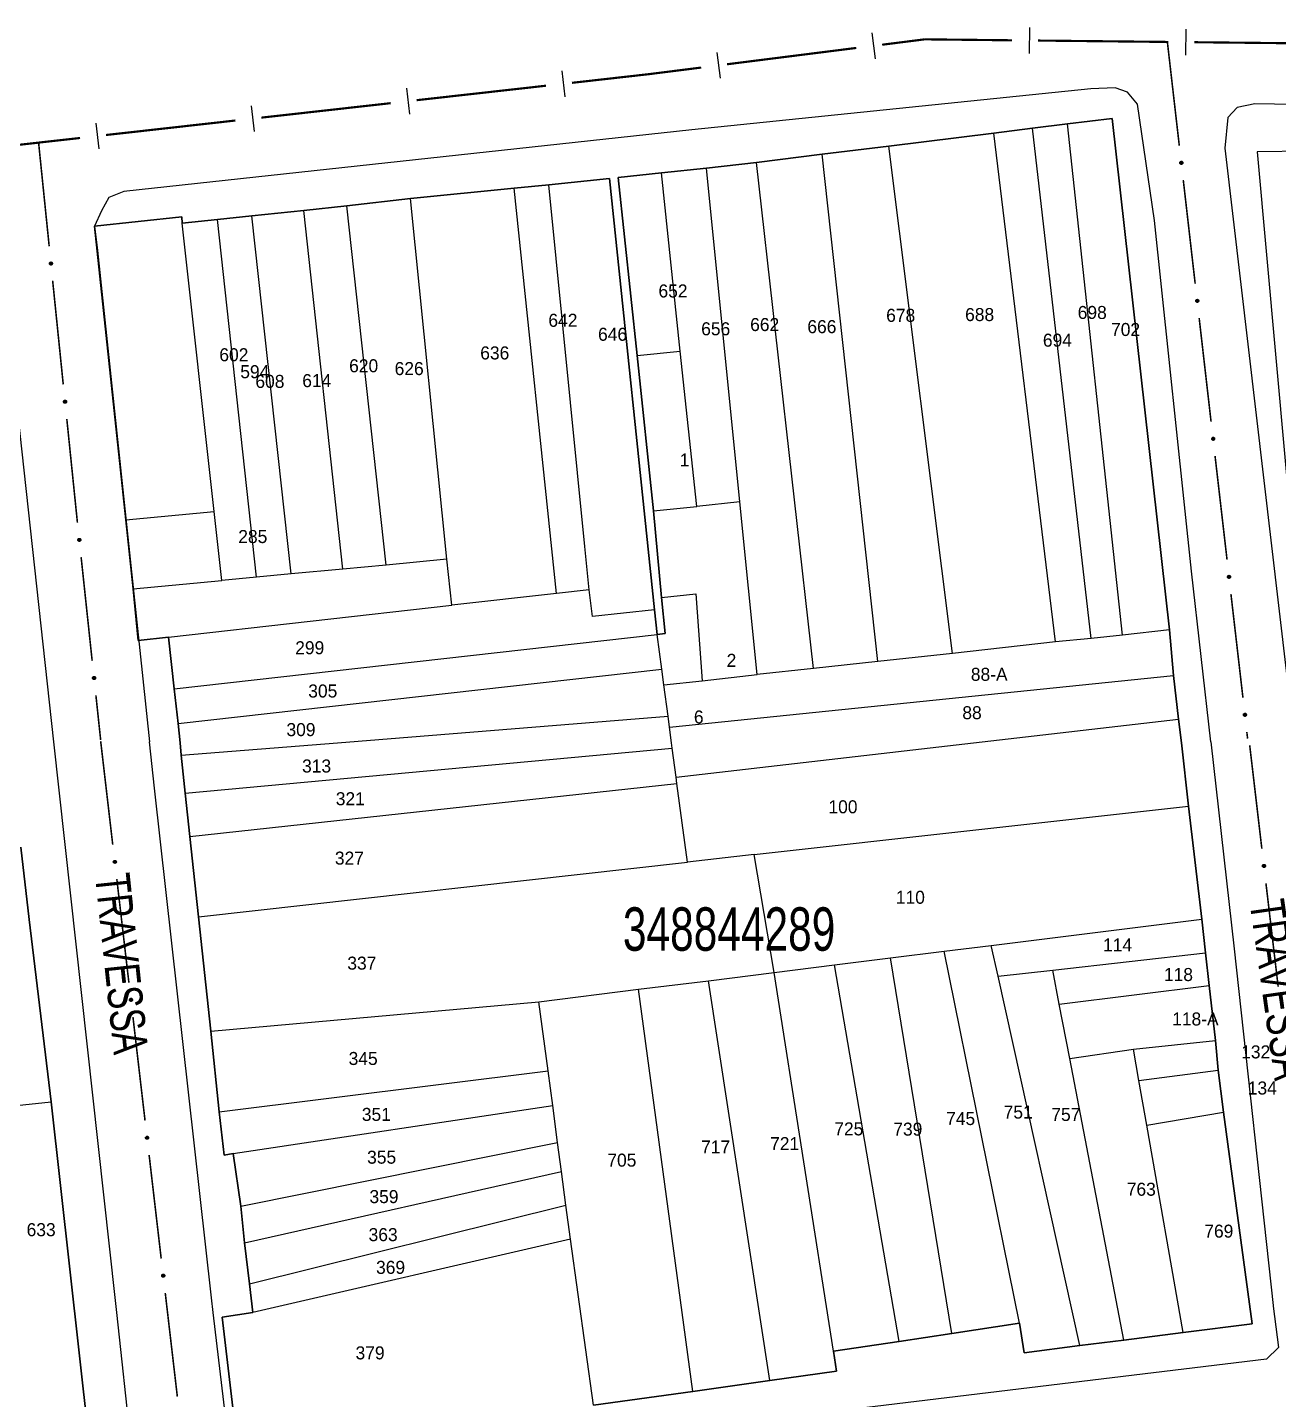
# Model space of a CAD drawing. Extents: x 203851 to 204958, y 4839055 to 4839989.
# Drawn here: x 204450.1 to 204594.2, y 4839821.8 to 4839979.8 of the extents above; entities that cross this region are included whole.
import ezdxf
from ezdxf.enums import TextEntityAlignment as Align

# ---------------------------------------------------------------- set-up
doc = ezdxf.new("R2010")
doc.units = 0
doc.header["$LTSCALE"] = 1.5
doc.header["$MEASUREMENT"] = 0
for name, color, linetype in [('CD_MALHA_LOTES', 7, 'CONTINUOUS'), ('CD_TXT_QUADRA', 2, 'CONTINUOUS'), ('LM-LIM-SETORES-BAIRROS', 250, 'CONTINUOUS'), ('RU-QUADRA', 210, 'CONTINUOUS'), ('SV-EIXO-RUA-PAV', 20, 'CONTINUOUS'), ('SV-RUA-PAVIM', 7, 'CONTINUOUS'), ('SV-TXT-RUA-N-PAV', 7, 'CONTINUOUS'), ('SV-TXT-RUA-PAV', 7, 'CONTINUOUS'), ('Th_NmrPort', 1, 'CONTINUOUS')]:
    doc.layers.add(name, color=color, linetype=linetype)
doc.styles.add('ARIAL', font='ARIAL.SHX')

msp = doc.modelspace()

# ---------------------------------------------------------------- linework, layer by layer
at = {"layer": 'CD_MALHA_LOTES', "linetype": 'Continuous', "flags": 128}
for points in [[(204565.84, 4839968.2), (204569.87, 4839968.69)], [(204569.87, 4839968.69), (204575.02, 4839969.33)], [(204576.2, 4839909.82), (204569.87, 4839968.69)], [(204575.02, 4839969.33), (204581.62, 4839910.41)], [(204549.3, 4839966.15), (204561.37, 4839967.64)], [(204561.37, 4839967.64), (204565.84, 4839968.2)], [(204568.51, 4839909.05), (204561.37, 4839967.64)], [(204572.61, 4839909.44), (204565.84, 4839968.2)], [(204534.04, 4839964.27), (204541.61, 4839965.2)], [(204541.61, 4839965.2), (204549.3, 4839966.15)], [(204548.01, 4839906.78), (204541.61, 4839965.2)], [(204556.63, 4839907.71), (204549.3, 4839966.15)], [(204597.45, 4839965.57), (204591.71, 4839965.5), (204596.02, 4839918.01)], [(204523.09, 4839963.06), (204528.3, 4839963.61)], [(204528.3, 4839963.61), (204534.04, 4839964.27)], [(204532.13, 4839925.16), (204528.3, 4839963.61)], [(204540.61, 4839905.98), (204534.04, 4839964.27)], [(204510.13, 4839961.7), (204517.12, 4839962.43)], [(204517.12, 4839962.43), (204522.31, 4839912.74)], [(204518.12, 4839962.54), (204523.09, 4839963.06)], [(204520.29, 4839942.02), (204518.12, 4839962.54)], [(204525.26, 4839942.54), (204523.09, 4839963.06)], [(204494.21, 4839960.09), (204506.15, 4839961.3)], [(204506.15, 4839961.3), (204510.13, 4839961.7)], [(204511.01, 4839914.61), (204506.15, 4839961.3)], [(204514.79, 4839915.03), (204514.26, 4839920.04), (204510.13, 4839961.7)], [(204481.91, 4839958.72), (204486.88, 4839959.26)], [(204486.88, 4839959.26), (204494.21, 4839960.09)], [(204491.39, 4839917.89), (204486.88, 4839959.26)], [(204498.4, 4839918.55), (204494.21, 4839960.09)], [(204457.81, 4839956.92), (204467.85, 4839958)], [(204467.85, 4839958), (204467.91, 4839957.28)], [(204467.91, 4839957.28), (204471.97, 4839957.7)], [(204471.59, 4839924.04), (204467.91, 4839957.28)], [(204471.97, 4839957.7), (204475.94, 4839958.11)], [(204476.46, 4839916.49), (204471.97, 4839957.7)], [(204475.94, 4839958.11), (204481.91, 4839958.72)], [(204480.44, 4839916.86), (204475.94, 4839958.11)], [(204486.41, 4839917.43), (204481.91, 4839958.72)], [(204461.42, 4839923.11), (204457.81, 4839956.92)], [(204520.29, 4839942.02), (204525.26, 4839942.54)], [(204522.19, 4839924.12), (204520.29, 4839942.02)], [(204527.16, 4839924.64), (204525.26, 4839942.54)], [(204461.42, 4839923.11), (204471.59, 4839924.04)], [(204472.46, 4839916.11), (204471.59, 4839924.04)], [(204522.19, 4839924.12), (204527.16, 4839924.64)], [(204523.09, 4839914.16), (204522.19, 4839924.12)], [(204532.13, 4839925.16), (204527.16, 4839924.64)], [(204534.11, 4839905.28), (204532.13, 4839925.16)], [(204462.27, 4839915.16), (204461.42, 4839923.11)], [(204491.39, 4839917.89), (204486.41, 4839917.43)], [(204498.4, 4839918.55), (204491.39, 4839917.89)], [(204498.97, 4839913.25), (204498.4, 4839918.55)], [(204462.27, 4839915.16), (204472.46, 4839916.11)], [(204476.46, 4839916.49), (204472.46, 4839916.11)], [(204480.44, 4839916.86), (204476.46, 4839916.49)], [(204486.41, 4839917.43), (204480.44, 4839916.86)], [(204462.81, 4839909.18), (204462.27, 4839915.16)], [(204511.01, 4839914.61), (204498.97, 4839913.25)], [(204514.79, 4839915.03), (204511.01, 4839914.61)], [(204515.15, 4839911.95), (204514.79, 4839915.03)], [(204523.09, 4839914.16), (204527.07, 4839914.58)], [(204527.07, 4839914.58), (204527.78, 4839904.55)], [(204466.31, 4839909.58), (204498.97, 4839913.25)], [(204523.55, 4839910), (204523.09, 4839914.16)], [(204522.31, 4839912.74), (204515.15, 4839911.95)], [(204522.31, 4839912.74), (204522.61, 4839909.9)], [(204466.97, 4839903.61), (204522.61, 4839909.9)], [(204522.61, 4839909.9), (204523.55, 4839910)], [(204523.14, 4839905.91), (204522.61, 4839909.9)], [(204576.2, 4839909.82), (204572.61, 4839909.44)], [(204581.62, 4839910.41), (204576.2, 4839909.82)], [(204581.62, 4839910.41), (204582.09, 4839905.17)], [(204466.31, 4839909.58), (204462.81, 4839909.18)], [(204466.97, 4839903.61), (204466.31, 4839909.58)], [(204568.51, 4839909.05), (204556.63, 4839907.71)], [(204572.61, 4839909.44), (204568.51, 4839909.05)], [(204548.01, 4839906.78), (204540.61, 4839905.98)], [(204556.63, 4839907.71), (204548.01, 4839906.78)], [(204467.42, 4839899.64), (204523.14, 4839905.91)], [(204523.38, 4839904.1), (204523.14, 4839905.91)], [(204524.03, 4839899.22), (204582.09, 4839905.17)], [(204527.78, 4839904.55), (204534.11, 4839905.28)], [(204540.61, 4839905.98), (204534.11, 4839905.28)], [(204582.09, 4839905.17), (204582.67, 4839900.15)], [(204467.42, 4839899.64), (204466.97, 4839903.61)], [(204523.38, 4839904.1), (204527.78, 4839904.55)], [(204523.86, 4839900.47), (204523.38, 4839904.1)], [(204485.77, 4839897.42), (204523.86, 4839900.47)], [(204524.03, 4839899.22), (204523.86, 4839900.47)], [(204467.65, 4839897.42), (204467.42, 4839899.64)], [(204524.27, 4839897.42), (204524.03, 4839899.22)], [(204559.06, 4839897.42), (204582.67, 4839900.15)], [(204582.67, 4839900.15), (204582.99, 4839897.42)], [(204467.8, 4839895.98), (204467.65, 4839897.42)], [(204467.8, 4839895.98), (204485.77, 4839897.42)], [(204524.35, 4839896.78), (204524.27, 4839897.42)], [(204524.79, 4839893.45), (204559.06, 4839897.42)], [(204582.99, 4839897.42), (204583.83, 4839890.13)], [(204468.26, 4839891.62), (204467.8, 4839895.98)], [(204468.26, 4839891.62), (204524.35, 4839896.78)], [(204524.79, 4839893.45), (204524.35, 4839896.78)], [(204468.79, 4839886.63), (204524.89, 4839892.72)], [(204524.89, 4839892.72), (204524.79, 4839893.45)], [(204526.09, 4839883.67), (204524.89, 4839892.72)], [(204468.79, 4839886.63), (204468.26, 4839891.62)], [(204533.8, 4839884.54), (204583.83, 4839890.13)], [(204583.83, 4839890.13), (204585.33, 4839877.11)], [(204469.78, 4839877.35), (204468.79, 4839886.63)], [(204449.31, 4839885.39), (204450.29, 4839877.06)], [(204533.8, 4839884.54), (204526.09, 4839883.67)], [(204536.1, 4839870.96), (204533.8, 4839884.54)], [(204469.78, 4839877.35), (204526.09, 4839883.67)], [(204450.29, 4839877.06), (204452.81, 4839856.07)], [(204471.18, 4839864.18), (204469.78, 4839877.35)], [(204561.08, 4839874.08), (204585.33, 4839877.11)], [(204585.33, 4839877.11), (204585.78, 4839873.2)], [(204549.47, 4839872.63), (204555.66, 4839873.4)], [(204555.66, 4839873.4), (204561.08, 4839874.08)], [(204564.35, 4839830.55), (204555.66, 4839873.4)], [(204561.87, 4839870.53), (204561.08, 4839874.08)], [(204536.1, 4839870.96), (204543.02, 4839871.82)], [(204543.02, 4839871.82), (204549.47, 4839872.63)], [(204550.5, 4839828.46), (204543.02, 4839871.82)], [(204556.56, 4839829.38), (204549.47, 4839872.63)], [(204568.17, 4839871.24), (204585.78, 4839873.2)], [(204585.78, 4839873.2), (204586.21, 4839869.47)], [(204528.53, 4839870.01), (204536.1, 4839870.96)], [(204542.92, 4839827.32), (204536.1, 4839870.96)], [(204561.87, 4839870.53), (204568.17, 4839871.24)], [(204571.3, 4839827.98), (204561.87, 4839870.53)], [(204568.93, 4839867.31), (204568.17, 4839871.24)], [(204508.98, 4839867.59), (204520.46, 4839869.03)], [(204520.46, 4839869.03), (204528.53, 4839870.01)], [(204526.72, 4839822.7), (204520.46, 4839869.03)], [(204535.57, 4839823.95), (204528.53, 4839870.01)], [(204568.93, 4839867.31), (204586.21, 4839869.47)], [(204586.21, 4839869.47), (204586.94, 4839863.14)], [(204471.18, 4839864.18), (204508.98, 4839867.59)], [(204510.07, 4839859.61), (204508.98, 4839867.59)], [(204570.14, 4839861.03), (204568.93, 4839867.31)], [(204472.16, 4839854.91), (204471.18, 4839864.18)], [(204577.47, 4839862.13), (204586.94, 4839863.14)], [(204586.94, 4839863.14), (204587.24, 4839859.72)], [(204570.14, 4839861.03), (204577.47, 4839862.13)], [(204576.38, 4839828.62), (204570.14, 4839861.03)], [(204578.1, 4839858.52), (204577.47, 4839862.13)], [(204472.16, 4839854.91), (204510.07, 4839859.61)], [(204510.6, 4839855.65), (204510.07, 4839859.61)], [(204578.1, 4839858.52), (204587.24, 4839859.72)], [(204587.24, 4839859.72), (204587.86, 4839854.86)], [(204579.02, 4839853.38), (204578.1, 4839858.52)], [(204442.59, 4839854.98), (204452.81, 4839856.07)], [(204452.81, 4839856.07), (204457.11, 4839817.5), (204457.25, 4839815.2), (204455.14, 4839814.85), (204446.83, 4839814.06)], [(204472.74, 4839849.93), (204472.16, 4839854.91)], [(204473.79, 4839850.09), (204510.6, 4839855.65)], [(204511.14, 4839851.36), (204510.6, 4839855.65)], [(204579.02, 4839853.38), (204587.86, 4839854.86)], [(204587.86, 4839854.86), (204591.13, 4839830.49)], [(204583.2, 4839829.49), (204579.02, 4839853.38)], [(204474.67, 4839844.02), (204511.14, 4839851.36)], [(204511.59, 4839848.02), (204511.14, 4839851.36)], [(204473.79, 4839850.09), (204472.74, 4839849.93)], [(204474.67, 4839844.02), (204473.79, 4839850.09)], [(204475.06, 4839839.8), (204511.59, 4839848.02)], [(204512.1, 4839844.15), (204511.59, 4839848.02)], [(204475.06, 4839839.8), (204474.67, 4839844.02)], [(204475.64, 4839835.09), (204512.1, 4839844.15)], [(204512.62, 4839840.23), (204512.1, 4839844.15)], [(204512.62, 4839840.23), (204476.05, 4839831.8)], [(204515.29, 4839821.1), (204512.62, 4839840.23)], [(204475.64, 4839835.09), (204475.06, 4839839.8)], [(204476.05, 4839831.8), (204475.64, 4839835.09)], [(204473.81, 4839820.14), (204472.49, 4839831.25), (204476.05, 4839831.8)], [(204556.56, 4839829.38), (204550.5, 4839828.46)], [(204564.35, 4839830.55), (204556.56, 4839829.38)], [(204564.87, 4839827.16), (204564.35, 4839830.55)], [(204583.2, 4839829.49), (204576.38, 4839828.62)], [(204591.13, 4839830.49), (204583.2, 4839829.49)], [(204550.5, 4839828.46), (204542.92, 4839827.32)], [(204571.3, 4839827.98), (204564.87, 4839827.16)], [(204576.38, 4839828.62), (204571.3, 4839827.98)], [(204542.92, 4839827.32), (204543.27, 4839825.03)], [(204543.27, 4839825.03), (204535.57, 4839823.95)], [(204535.57, 4839823.95), (204526.72, 4839822.7)], [(204526.72, 4839822.7), (204515.29, 4839821.1)]]:
    msp.add_lwpolyline(points, dxfattribs=at)
at = {"layer": 'LM-LIM-SETORES-BAIRROS'}
for points in [[(204565.49, 4839979.81), (204565.46, 4839976.81)], [(204583.49, 4839979.62), (204583.46, 4839976.62)], [(204547.34, 4839979.19), (204547.71, 4839976.21)], [(204529.48, 4839976.93), (204529.86, 4839973.96)], [(204511.63, 4839974.81), (204511.96, 4839971.83)], [(204493.74, 4839972.81), (204494.07, 4839969.83)], [(204475.85, 4839970.8), (204476.19, 4839967.82)], [(204457.96, 4839968.79), (204458.3, 4839965.81)]]:
    msp.add_lwpolyline(points, dxfattribs=at)
at = {"layer": 'LM-LIM-SETORES-BAIRROS', "const_width": 0.25}
for points in [[(204553.41, 4839978.44), (204548.52, 4839977.82)], [(204553.48, 4839978.44), (204553.41, 4839978.44)], [(204563.48, 4839978.33), (204553.48, 4839978.44)], [(204581.48, 4839978.14), (204566.48, 4839978.3)], [(204599.48, 4839977.95), (204584.48, 4839978.11)], [(204545.54, 4839977.45), (204530.66, 4839975.57)], [(204521.73, 4839974.44), (204521.39, 4839974.4)], [(204527.68, 4839975.19), (204521.73, 4839974.44)], [(204509.81, 4839973.1), (204494.9, 4839971.43)], [(204521.39, 4839974.4), (204512.79, 4839973.43)], [(204491.92, 4839971.09), (204477.01, 4839969.42)], [(204474.03, 4839969.09), (204459.12, 4839967.42)], [(204456.14, 4839967.08), (204441.24, 4839965.41)]]:
    msp.add_lwpolyline(points, dxfattribs=at)
at = {"layer": 'RU-QUADRA', "linetype": 'Continuous', "flags": 128}
for points in [[(204515.29, 4839821.1), (204526.72, 4839822.7), (204535.57, 4839823.95), (204543.27, 4839825.03), (204542.92, 4839827.32), (204550.5, 4839828.46), (204556.56, 4839829.38), (204564.35, 4839830.55), (204564.87, 4839827.16), (204571.3, 4839827.98), (204576.38, 4839828.62), (204583.2, 4839829.49), (204591.13, 4839830.49), (204587.86, 4839854.86), (204587.24, 4839859.72), (204586.94, 4839863.14), (204586.21, 4839869.47), (204585.78, 4839873.2), (204585.33, 4839877.11), (204583.83, 4839890.13), (204582.99, 4839897.42), (204582.67, 4839900.15), (204582.09, 4839905.17), (204581.62, 4839910.41), (204575.02, 4839969.33), (204569.87, 4839968.69), (204565.84, 4839968.2), (204561.37, 4839967.64), (204549.3, 4839966.15), (204541.61, 4839965.2), (204534.04, 4839964.27), (204528.3, 4839963.61), (204523.09, 4839963.06), (204518.12, 4839962.54), (204520.29, 4839942.02), (204522.19, 4839924.12), (204523.09, 4839914.16), (204523.55, 4839910), (204522.61, 4839909.9), (204522.31, 4839912.74), (204517.12, 4839962.43), (204510.13, 4839961.7), (204506.15, 4839961.3), (204494.21, 4839960.09), (204486.88, 4839959.26), (204481.91, 4839958.72), (204475.94, 4839958.11), (204471.97, 4839957.7), (204467.91, 4839957.28), (204467.85, 4839958), (204457.81, 4839956.92), (204461.42, 4839923.11), (204462.27, 4839915.16), (204462.81, 4839909.18), (204466.31, 4839909.58), (204466.97, 4839903.61), (204467.42, 4839899.64), (204467.65, 4839897.42), (204467.8, 4839895.98), (204468.26, 4839891.62), (204468.79, 4839886.63), (204469.78, 4839877.35), (204471.18, 4839864.18), (204472.16, 4839854.91), (204472.74, 4839849.93), (204473.79, 4839850.09), (204474.67, 4839844.02), (204475.06, 4839839.8), (204475.64, 4839835.09), (204476.05, 4839831.8), (204472.49, 4839831.25), (204473.81, 4839820.14)], [(204597.45, 4839965.57), (204591.71, 4839965.5), (204596.02, 4839918.01)], [(204446.83, 4839814.06), (204455.14, 4839814.85), (204457.25, 4839815.2), (204457.11, 4839817.5), (204452.81, 4839856.07), (204450.29, 4839877.06), (204449.31, 4839885.39)]]:
    msp.add_lwpolyline(points, dxfattribs=at)
at = {"layer": 'SV-EIXO-RUA-PAV', "const_width": 0.18}
for points in [[(204581.38, 4839978.12), (204582.75, 4839966.2)], [(204451.36, 4839966.54), (204452.58, 4839954.61)], [(204583.21, 4839962.23), (204584.58, 4839950.3)], [(204452.98, 4839950.63), (204454.2, 4839938.69)], [(204585.04, 4839946.33), (204586.41, 4839934.41)], [(204454.61, 4839934.71), (204455.73, 4839923.77)], [(204586.87, 4839930.44), (204588.25, 4839918.51)], [(204455.73, 4839923.77), (204455.82, 4839922.89)], [(204455.82, 4839922.89), (204455.83, 4839922.77)], [(204456.26, 4839918.79), (204457.53, 4839906.86)], [(204588.7, 4839914.54), (204590.08, 4839902.62)], [(204457.96, 4839902.89), (204458.49, 4839897.91)], [(204590.53, 4839898.65), (204590.62, 4839897.9)], [(204458.49, 4839897.91), (204458.51, 4839897.73)], [(204458.51, 4839897.6), (204459.9, 4839885.68)], [(204590.86, 4839897.13), (204592.26, 4839885.21)], [(204460.37, 4839881.71), (204461.76, 4839869.79)], [(204592.73, 4839881.24), (204594.14, 4839869.32)], [(204462.23, 4839865.82), (204463.62, 4839853.9)], [(204464.09, 4839849.93), (204465.48, 4839838.01)], [(204465.95, 4839834.03), (204467.34, 4839822.11)]]:
    msp.add_lwpolyline(points, dxfattribs=at)
at = {"layer": 'SV-EIXO-RUA-PAV'}
for points in [[(204583.07, 4839964.37), (204583.11, 4839964.34), (204583.14, 4839964.3), (204583.16, 4839964.27), (204583.16, 4839964.24), (204583.16, 4839964.2), (204583.15, 4839964.16), (204583.14, 4839964.13), (204583.11, 4839964.09), (204583.07, 4839964.06), (204583.04, 4839964.05), (204583, 4839964.04), (204582.97, 4839964.04), (204582.93, 4839964.05), (204582.9, 4839964.06), (204582.86, 4839964.09), (204582.83, 4839964.13), (204582.82, 4839964.16), (204582.81, 4839964.2), (204582.81, 4839964.23), (204582.82, 4839964.27), (204582.83, 4839964.31), (204582.86, 4839964.34), (204582.9, 4839964.37), (204582.93, 4839964.38), (204582.96, 4839964.39), (204583, 4839964.39), (204583.04, 4839964.39), (204583.07, 4839964.37)], [(204452.87, 4839952.77), (204452.91, 4839952.74), (204452.94, 4839952.71), (204452.95, 4839952.67), (204452.96, 4839952.64), (204452.96, 4839952.6), (204452.95, 4839952.57), (204452.94, 4839952.53), (204452.91, 4839952.49), (204452.87, 4839952.47), (204452.84, 4839952.45), (204452.8, 4839952.44), (204452.77, 4839952.44), (204452.73, 4839952.45), (204452.69, 4839952.47), (204452.65, 4839952.5), (204452.63, 4839952.53), (204452.61, 4839952.57), (204452.61, 4839952.6), (204452.61, 4839952.64), (204452.61, 4839952.67), (204452.63, 4839952.71), (204452.66, 4839952.75), (204452.7, 4839952.78), (204452.73, 4839952.79), (204452.76, 4839952.79), (204452.8, 4839952.8), (204452.84, 4839952.79), (204452.87, 4839952.77)], [(204584.91, 4839948.47), (204584.94, 4839948.44), (204584.97, 4839948.41), (204584.99, 4839948.37), (204584.99, 4839948.34), (204584.99, 4839948.31), (204584.99, 4839948.27), (204584.97, 4839948.23), (204584.94, 4839948.19), (204584.9, 4839948.17), (204584.87, 4839948.15), (204584.84, 4839948.14), (204584.8, 4839948.14), (204584.76, 4839948.15), (204584.73, 4839948.17), (204584.69, 4839948.2), (204584.66, 4839948.23), (204584.65, 4839948.27), (204584.64, 4839948.3), (204584.64, 4839948.34), (204584.65, 4839948.37), (204584.66, 4839948.41), (204584.69, 4839948.45), (204584.73, 4839948.47), (204584.76, 4839948.49), (204584.8, 4839948.49), (204584.83, 4839948.5), (204584.87, 4839948.49), (204584.91, 4839948.47)], [(204454.5, 4839936.85), (204454.54, 4839936.82), (204454.57, 4839936.79), (204454.58, 4839936.75), (204454.59, 4839936.72), (204454.59, 4839936.69), (204454.58, 4839936.65), (204454.56, 4839936.61), (204454.53, 4839936.57), (204454.5, 4839936.55), (204454.46, 4839936.53), (204454.43, 4839936.53), (204454.39, 4839936.53), (204454.36, 4839936.53), (204454.32, 4839936.55), (204454.28, 4839936.58), (204454.25, 4839936.62), (204454.24, 4839936.65), (204454.24, 4839936.69), (204454.23, 4839936.72), (204454.24, 4839936.76), (204454.26, 4839936.79), (204454.29, 4839936.83), (204454.32, 4839936.86), (204454.36, 4839936.87), (204454.39, 4839936.88), (204454.43, 4839936.88), (204454.46, 4839936.87), (204454.5, 4839936.85)], [(204586.74, 4839932.58), (204586.78, 4839932.55), (204586.8, 4839932.51), (204586.82, 4839932.48), (204586.82, 4839932.45), (204586.82, 4839932.41), (204586.82, 4839932.37), (204586.8, 4839932.34), (204586.77, 4839932.3), (204586.73, 4839932.27), (204586.7, 4839932.26), (204586.67, 4839932.25), (204586.63, 4839932.25), (204586.6, 4839932.26), (204586.56, 4839932.27), (204586.52, 4839932.3), (204586.49, 4839932.34), (204586.48, 4839932.37), (204586.47, 4839932.41), (204586.47, 4839932.44), (204586.48, 4839932.48), (204586.49, 4839932.52), (204586.53, 4839932.55), (204586.56, 4839932.58), (204586.59, 4839932.59), (204586.63, 4839932.6), (204586.66, 4839932.6), (204586.7, 4839932.6), (204586.74, 4839932.58)], [(204456.14, 4839920.94), (204456.18, 4839920.91), (204456.2, 4839920.87), (204456.22, 4839920.84), (204456.22, 4839920.81), (204456.22, 4839920.77), (204456.22, 4839920.73), (204456.2, 4839920.7), (204456.17, 4839920.66), (204456.13, 4839920.63), (204456.1, 4839920.62), (204456.07, 4839920.61), (204456.03, 4839920.61), (204456, 4839920.62), (204455.96, 4839920.63), (204455.92, 4839920.67), (204455.89, 4839920.7), (204455.88, 4839920.73), (204455.87, 4839920.77), (204455.87, 4839920.8), (204455.88, 4839920.84), (204455.9, 4839920.88), (204455.93, 4839920.92), (204455.96, 4839920.94), (204455.99, 4839920.96), (204456.03, 4839920.96), (204456.06, 4839920.96), (204456.1, 4839920.96), (204456.14, 4839920.94)], [(204588.57, 4839916.68), (204588.61, 4839916.65), (204588.63, 4839916.62), (204588.65, 4839916.58), (204588.65, 4839916.55), (204588.65, 4839916.52), (204588.65, 4839916.48), (204588.63, 4839916.44), (204588.6, 4839916.4), (204588.57, 4839916.38), (204588.53, 4839916.36), (204588.5, 4839916.35), (204588.46, 4839916.35), (204588.43, 4839916.36), (204588.39, 4839916.38), (204588.35, 4839916.41), (204588.32, 4839916.44), (204588.31, 4839916.48), (204588.3, 4839916.51), (204588.3, 4839916.55), (204588.31, 4839916.58), (204588.33, 4839916.62), (204588.36, 4839916.66), (204588.39, 4839916.69), (204588.42, 4839916.7), (204588.46, 4839916.7), (204588.49, 4839916.71), (204588.53, 4839916.7), (204588.57, 4839916.68)], [(204457.84, 4839905.03), (204457.88, 4839905), (204457.91, 4839904.96), (204457.92, 4839904.93), (204457.92, 4839904.9), (204457.93, 4839904.86), (204457.92, 4839904.83), (204457.9, 4839904.79), (204457.87, 4839904.75), (204457.84, 4839904.72), (204457.8, 4839904.71), (204457.77, 4839904.7), (204457.73, 4839904.7), (204457.7, 4839904.71), (204457.66, 4839904.73), (204457.62, 4839904.76), (204457.59, 4839904.79), (204457.58, 4839904.82), (204457.57, 4839904.86), (204457.57, 4839904.9), (204457.58, 4839904.93), (204457.6, 4839904.97), (204457.63, 4839905.01), (204457.66, 4839905.03), (204457.7, 4839905.05), (204457.73, 4839905.05), (204457.77, 4839905.05), (204457.8, 4839905.05), (204457.84, 4839905.03)], [(204590.4, 4839900.79), (204590.44, 4839900.76), (204590.46, 4839900.72), (204590.48, 4839900.69), (204590.48, 4839900.66), (204590.48, 4839900.62), (204590.48, 4839900.58), (204590.46, 4839900.55), (204590.43, 4839900.51), (204590.4, 4839900.48), (204590.36, 4839900.47), (204590.33, 4839900.46), (204590.29, 4839900.46), (204590.26, 4839900.47), (204590.22, 4839900.48), (204590.18, 4839900.51), (204590.15, 4839900.55), (204590.14, 4839900.58), (204590.13, 4839900.62), (204590.13, 4839900.65), (204590.14, 4839900.69), (204590.16, 4839900.73), (204590.19, 4839900.76), (204590.22, 4839900.79), (204590.25, 4839900.8), (204590.29, 4839900.81), (204590.32, 4839900.81), (204590.36, 4839900.81), (204590.4, 4839900.79)], [(204460.23, 4839883.85), (204460.27, 4839883.82), (204460.3, 4839883.79), (204460.31, 4839883.75), (204460.31, 4839883.72), (204460.32, 4839883.68), (204460.31, 4839883.65), (204460.29, 4839883.61), (204460.26, 4839883.57), (204460.23, 4839883.54), (204460.19, 4839883.53), (204460.16, 4839883.52), (204460.13, 4839883.52), (204460.09, 4839883.53), (204460.05, 4839883.55), (204460.01, 4839883.58), (204459.98, 4839883.61), (204459.97, 4839883.64), (204459.96, 4839883.68), (204459.96, 4839883.71), (204459.97, 4839883.75), (204459.99, 4839883.79), (204460.02, 4839883.83), (204460.05, 4839883.85), (204460.08, 4839883.87), (204460.12, 4839883.87), (204460.15, 4839883.87), (204460.19, 4839883.87), (204460.23, 4839883.85)], [(204592.59, 4839883.38), (204592.63, 4839883.35), (204592.66, 4839883.32), (204592.67, 4839883.28), (204592.68, 4839883.25), (204592.68, 4839883.21), (204592.67, 4839883.18), (204592.66, 4839883.14), (204592.63, 4839883.1), (204592.59, 4839883.08), (204592.56, 4839883.06), (204592.52, 4839883.05), (204592.49, 4839883.05), (204592.45, 4839883.06), (204592.41, 4839883.08), (204592.37, 4839883.11), (204592.35, 4839883.14), (204592.33, 4839883.17), (204592.33, 4839883.21), (204592.33, 4839883.25), (204592.33, 4839883.28), (204592.35, 4839883.32), (204592.38, 4839883.36), (204592.41, 4839883.38), (204592.45, 4839883.4), (204592.48, 4839883.4), (204592.52, 4839883.41), (204592.55, 4839883.4), (204592.59, 4839883.38)], [(204462.09, 4839867.96), (204462.13, 4839867.93), (204462.15, 4839867.9), (204462.17, 4839867.86), (204462.17, 4839867.83), (204462.17, 4839867.79), (204462.17, 4839867.76), (204462.15, 4839867.72), (204462.12, 4839867.68), (204462.09, 4839867.65), (204462.05, 4839867.64), (204462.02, 4839867.63), (204461.98, 4839867.63), (204461.95, 4839867.64), (204461.91, 4839867.65), (204461.87, 4839867.68), (204461.84, 4839867.72), (204461.83, 4839867.75), (204461.82, 4839867.79), (204461.82, 4839867.82), (204461.83, 4839867.86), (204461.85, 4839867.9), (204461.88, 4839867.93), (204461.91, 4839867.96), (204461.94, 4839867.97), (204461.98, 4839867.98), (204462.01, 4839867.98), (204462.05, 4839867.98), (204462.09, 4839867.96)], [(204463.95, 4839852.07), (204463.99, 4839852.04), (204464.01, 4839852), (204464.03, 4839851.97), (204464.03, 4839851.94), (204464.03, 4839851.9), (204464.03, 4839851.86), (204464.01, 4839851.83), (204463.98, 4839851.79), (204463.95, 4839851.76), (204463.91, 4839851.75), (204463.88, 4839851.74), (204463.84, 4839851.74), (204463.81, 4839851.75), (204463.77, 4839851.76), (204463.73, 4839851.79), (204463.7, 4839851.83), (204463.69, 4839851.86), (204463.68, 4839851.89), (204463.68, 4839851.93), (204463.69, 4839851.97), (204463.7, 4839852), (204463.74, 4839852.04), (204463.77, 4839852.07), (204463.8, 4839852.08), (204463.84, 4839852.09), (204463.87, 4839852.09), (204463.91, 4839852.09), (204463.95, 4839852.07)], [(204465.81, 4839836.18), (204465.84, 4839836.15), (204465.87, 4839836.11), (204465.89, 4839836.08), (204465.89, 4839836.04), (204465.89, 4839836.01), (204465.89, 4839835.97), (204465.87, 4839835.93), (204465.84, 4839835.9), (204465.8, 4839835.87), (204465.77, 4839835.85), (204465.74, 4839835.85), (204465.7, 4839835.85), (204465.66, 4839835.85), (204465.63, 4839835.87), (204465.59, 4839835.9), (204465.56, 4839835.93), (204465.55, 4839835.97), (204465.54, 4839836), (204465.54, 4839836.04), (204465.55, 4839836.07), (204465.56, 4839836.11), (204465.59, 4839836.15), (204465.63, 4839836.18), (204465.66, 4839836.19), (204465.7, 4839836.2), (204465.73, 4839836.2), (204465.77, 4839836.19), (204465.81, 4839836.18)]]:
    msp.add_lwpolyline(points, close=True, dxfattribs=at)
for points in [[(204582.81, 4839964.24), (204582.84, 4839964.12)], [(204582.81, 4839964.23), (204582.83, 4839964.13)], [(204582.82, 4839964.27), (204582.86, 4839964.09)], [(204582.83, 4839964.31), (204582.9, 4839964.06)], [(204582.83, 4839964.28), (204582.87, 4839964.09)], [(204582.85, 4839964.32), (204582.91, 4839964.06)], [(204582.86, 4839964.34), (204582.93, 4839964.05)], [(204582.88, 4839964.35), (204582.95, 4839964.05)], [(204582.9, 4839964.37), (204582.97, 4839964.04)], [(204582.91, 4839964.37), (204582.99, 4839964.04)], [(204582.93, 4839964.38), (204583, 4839964.04)], [(204582.95, 4839964.38), (204583.02, 4839964.04)], [(204582.96, 4839964.39), (204583.04, 4839964.05)], [(204582.98, 4839964.39), (204583.06, 4839964.06)], [(204583, 4839964.39), (204583.07, 4839964.06)], [(204583.02, 4839964.38), (204583.09, 4839964.08)], [(204583.04, 4839964.39), (204583.11, 4839964.09)], [(204583.05, 4839964.38), (204583.12, 4839964.11)], [(204583.07, 4839964.37), (204583.14, 4839964.13)], [(204583.1, 4839964.35), (204583.15, 4839964.15)], [(204583.11, 4839964.34), (204583.15, 4839964.16)], [(204583.13, 4839964.32), (204583.16, 4839964.19)], [(204583.14, 4839964.3), (204583.16, 4839964.2)], [(204452.61, 4839952.67), (204452.65, 4839952.5)], [(204452.61, 4839952.65), (204452.64, 4839952.52)], [(204452.61, 4839952.64), (204452.63, 4839952.53)], [(204452.63, 4839952.71), (204452.69, 4839952.47)], [(204452.63, 4839952.69), (204452.67, 4839952.49)], [(204452.65, 4839952.73), (204452.71, 4839952.46)], [(204452.66, 4839952.75), (204452.73, 4839952.45)], [(204452.68, 4839952.76), (204452.75, 4839952.45)], [(204452.7, 4839952.78), (204452.77, 4839952.44)], [(204452.71, 4839952.78), (204452.78, 4839952.45)], [(204452.73, 4839952.79), (204452.8, 4839952.44)], [(204452.75, 4839952.79), (204452.81, 4839952.45)], [(204452.76, 4839952.79), (204452.84, 4839952.45)], [(204452.78, 4839952.79), (204452.85, 4839952.46)], [(204452.8, 4839952.8), (204452.87, 4839952.47)], [(204452.82, 4839952.79), (204452.89, 4839952.48)], [(204452.84, 4839952.79), (204452.91, 4839952.49)], [(204452.85, 4839952.78), (204452.92, 4839952.51)], [(204452.87, 4839952.77), (204452.94, 4839952.53)], [(204452.89, 4839952.75), (204452.94, 4839952.56)], [(204452.91, 4839952.74), (204452.95, 4839952.57)], [(204452.93, 4839952.72), (204452.95, 4839952.59)], [(204452.94, 4839952.71), (204452.96, 4839952.6)], [(204584.64, 4839948.35), (204584.67, 4839948.22)], [(204584.64, 4839948.34), (204584.66, 4839948.23)], [(204584.65, 4839948.37), (204584.69, 4839948.2)], [(204584.66, 4839948.41), (204584.73, 4839948.17)], [(204584.66, 4839948.39), (204584.71, 4839948.19)], [(204584.68, 4839948.43), (204584.74, 4839948.16)], [(204584.69, 4839948.45), (204584.76, 4839948.15)], [(204584.71, 4839948.46), (204584.78, 4839948.15)], [(204584.73, 4839948.47), (204584.8, 4839948.14)], [(204584.74, 4839948.48), (204584.82, 4839948.15)], [(204584.76, 4839948.49), (204584.84, 4839948.14)], [(204584.78, 4839948.49), (204584.85, 4839948.15)], [(204584.8, 4839948.49), (204584.87, 4839948.15)], [(204584.81, 4839948.49), (204584.89, 4839948.16)], [(204584.83, 4839948.5), (204584.9, 4839948.17)], [(204584.85, 4839948.49), (204584.92, 4839948.18)], [(204584.87, 4839948.49), (204584.94, 4839948.19)], [(204584.88, 4839948.48), (204584.95, 4839948.22)], [(204584.91, 4839948.47), (204584.97, 4839948.23)], [(204584.93, 4839948.46), (204584.98, 4839948.26)], [(204584.94, 4839948.44), (204584.99, 4839948.27)], [(204584.96, 4839948.42), (204584.99, 4839948.3)], [(204584.97, 4839948.41), (204584.99, 4839948.31)], [(204454.23, 4839936.72), (204454.25, 4839936.62)], [(204454.24, 4839936.76), (204454.28, 4839936.58)], [(204454.24, 4839936.73), (204454.27, 4839936.61)], [(204454.25, 4839936.77), (204454.3, 4839936.57)], [(204454.26, 4839936.79), (204454.32, 4839936.55)], [(204454.28, 4839936.81), (204454.34, 4839936.55)], [(204454.29, 4839936.83), (204454.36, 4839936.53)], [(204454.31, 4839936.84), (204454.37, 4839936.53)], [(204454.32, 4839936.86), (204454.39, 4839936.53)], [(204454.34, 4839936.86), (204454.41, 4839936.53)], [(204454.36, 4839936.87), (204454.43, 4839936.53)], [(204454.38, 4839936.87), (204454.44, 4839936.53)], [(204454.39, 4839936.88), (204454.46, 4839936.53)], [(204454.41, 4839936.87), (204454.48, 4839936.55)], [(204454.43, 4839936.88), (204454.5, 4839936.55)], [(204454.45, 4839936.87), (204454.51, 4839936.57)], [(204454.46, 4839936.87), (204454.53, 4839936.57)], [(204454.48, 4839936.86), (204454.55, 4839936.6)], [(204454.5, 4839936.85), (204454.56, 4839936.61)], [(204454.52, 4839936.84), (204454.57, 4839936.64)], [(204454.54, 4839936.82), (204454.58, 4839936.65)], [(204454.56, 4839936.8), (204454.58, 4839936.68)], [(204454.57, 4839936.79), (204454.59, 4839936.69)], [(204586.47, 4839932.44), (204586.49, 4839932.34)], [(204586.48, 4839932.48), (204586.52, 4839932.3)], [(204586.48, 4839932.46), (204586.5, 4839932.33)], [(204586.49, 4839932.52), (204586.56, 4839932.27)], [(204586.49, 4839932.49), (204586.54, 4839932.3)], [(204586.51, 4839932.53), (204586.58, 4839932.27)], [(204586.53, 4839932.55), (204586.6, 4839932.26)], [(204586.54, 4839932.56), (204586.61, 4839932.26)], [(204586.56, 4839932.58), (204586.63, 4839932.25)], [(204586.57, 4839932.58), (204586.65, 4839932.25)], [(204586.59, 4839932.59), (204586.67, 4839932.25)], [(204586.61, 4839932.59), (204586.68, 4839932.25)], [(204586.63, 4839932.6), (204586.7, 4839932.26)], [(204586.65, 4839932.6), (204586.72, 4839932.27)], [(204586.66, 4839932.6), (204586.73, 4839932.27)], [(204586.68, 4839932.59), (204586.75, 4839932.29)], [(204586.7, 4839932.6), (204586.77, 4839932.3)], [(204586.72, 4839932.59), (204586.78, 4839932.32)], [(204586.74, 4839932.58), (204586.8, 4839932.34)], [(204586.76, 4839932.56), (204586.81, 4839932.36)], [(204586.78, 4839932.55), (204586.82, 4839932.37)], [(204586.79, 4839932.53), (204586.82, 4839932.4)], [(204586.8, 4839932.51), (204586.82, 4839932.41)], [(204455.88, 4839920.84), (204455.92, 4839920.67)], [(204455.88, 4839920.82), (204455.9, 4839920.69)], [(204455.89, 4839920.85), (204455.94, 4839920.66)], [(204455.9, 4839920.88), (204455.96, 4839920.63)], [(204455.91, 4839920.89), (204455.98, 4839920.63)], [(204455.93, 4839920.92), (204456, 4839920.62)], [(204455.94, 4839920.93), (204456.01, 4839920.62)], [(204455.96, 4839920.94), (204456.03, 4839920.61)], [(204455.98, 4839920.95), (204456.05, 4839920.61)], [(204455.99, 4839920.96), (204456.07, 4839920.61)], [(204456.01, 4839920.96), (204456.08, 4839920.61)], [(204456.03, 4839920.96), (204456.1, 4839920.62)], [(204456.05, 4839920.96), (204456.12, 4839920.63)], [(204456.06, 4839920.96), (204456.13, 4839920.63)], [(204456.08, 4839920.96), (204456.15, 4839920.65)], [(204456.1, 4839920.96), (204456.17, 4839920.66)], [(204456.12, 4839920.95), (204456.18, 4839920.68)], [(204456.14, 4839920.94), (204456.2, 4839920.7)], [(204456.16, 4839920.92), (204456.21, 4839920.72)], [(204456.18, 4839920.91), (204456.22, 4839920.73)], [(204456.19, 4839920.89), (204456.22, 4839920.76)], [(204456.2, 4839920.87), (204456.22, 4839920.77)], [(204455.87, 4839920.8), (204455.89, 4839920.7)], [(204588.3, 4839916.55), (204588.32, 4839916.44)], [(204588.31, 4839916.58), (204588.35, 4839916.41)], [(204588.31, 4839916.56), (204588.33, 4839916.43)], [(204588.32, 4839916.6), (204588.37, 4839916.4)], [(204588.33, 4839916.62), (204588.39, 4839916.38)], [(204588.34, 4839916.64), (204588.41, 4839916.37)], [(204588.36, 4839916.66), (204588.43, 4839916.36)], [(204588.37, 4839916.67), (204588.44, 4839916.36)], [(204588.39, 4839916.69), (204588.46, 4839916.35)], [(204588.41, 4839916.69), (204588.48, 4839916.36)], [(204588.42, 4839916.7), (204588.5, 4839916.35)], [(204588.44, 4839916.7), (204588.51, 4839916.36)], [(204588.46, 4839916.7), (204588.53, 4839916.36)], [(204588.48, 4839916.7), (204588.55, 4839916.37)], [(204588.49, 4839916.71), (204588.57, 4839916.38)], [(204588.51, 4839916.7), (204588.58, 4839916.39)], [(204588.53, 4839916.7), (204588.6, 4839916.4)], [(204588.55, 4839916.69), (204588.61, 4839916.43)], [(204588.57, 4839916.68), (204588.63, 4839916.44)], [(204588.59, 4839916.67), (204588.64, 4839916.47)], [(204588.61, 4839916.65), (204588.65, 4839916.48)], [(204588.62, 4839916.63), (204588.65, 4839916.51)], [(204588.63, 4839916.62), (204588.65, 4839916.52)], [(204457.63, 4839905.01), (204457.7, 4839904.71)], [(204457.64, 4839905.02), (204457.71, 4839904.71)], [(204457.66, 4839905.03), (204457.73, 4839904.7)], [(204457.68, 4839905.04), (204457.75, 4839904.7)], [(204457.7, 4839905.05), (204457.77, 4839904.7)], [(204457.71, 4839905.05), (204457.78, 4839904.71)], [(204457.73, 4839905.05), (204457.8, 4839904.71)], [(204457.75, 4839905.05), (204457.82, 4839904.72)], [(204457.77, 4839905.05), (204457.84, 4839904.72)], [(204457.78, 4839905.05), (204457.85, 4839904.74)], [(204457.8, 4839905.05), (204457.87, 4839904.75)], [(204457.82, 4839905.04), (204457.88, 4839904.77)], [(204457.84, 4839905.03), (204457.9, 4839904.79)], [(204457.86, 4839905.01), (204457.91, 4839904.81)], [(204457.57, 4839904.9), (204457.59, 4839904.79)], [(204457.58, 4839904.93), (204457.62, 4839904.76)], [(204457.58, 4839904.91), (204457.61, 4839904.78)], [(204457.59, 4839904.94), (204457.64, 4839904.75)], [(204457.6, 4839904.97), (204457.66, 4839904.73)], [(204457.62, 4839904.98), (204457.68, 4839904.72)], [(204457.88, 4839905), (204457.92, 4839904.83)], [(204457.89, 4839904.98), (204457.92, 4839904.85)], [(204457.91, 4839904.96), (204457.93, 4839904.86)], [(204590.13, 4839900.65), (204590.15, 4839900.55)], [(204590.14, 4839900.69), (204590.18, 4839900.51)], [(204590.14, 4839900.67), (204590.17, 4839900.54)], [(204590.15, 4839900.7), (204590.2, 4839900.51)], [(204590.16, 4839900.73), (204590.22, 4839900.48)], [(204590.17, 4839900.74), (204590.24, 4839900.48)], [(204590.19, 4839900.76), (204590.26, 4839900.47)], [(204590.2, 4839900.77), (204590.27, 4839900.47)], [(204590.22, 4839900.79), (204590.29, 4839900.46)], [(204590.24, 4839900.79), (204590.31, 4839900.46)], [(204590.25, 4839900.8), (204590.33, 4839900.46)], [(204590.27, 4839900.8), (204590.34, 4839900.46)], [(204590.29, 4839900.81), (204590.36, 4839900.47)], [(204590.31, 4839900.81), (204590.38, 4839900.48)], [(204590.32, 4839900.81), (204590.4, 4839900.48)], [(204590.34, 4839900.8), (204590.41, 4839900.5)], [(204590.36, 4839900.81), (204590.43, 4839900.51)], [(204590.38, 4839900.8), (204590.44, 4839900.53)], [(204590.4, 4839900.79), (204590.46, 4839900.55)], [(204590.42, 4839900.77), (204590.47, 4839900.57)], [(204590.44, 4839900.76), (204590.48, 4839900.58)], [(204590.45, 4839900.74), (204590.48, 4839900.61)], [(204590.46, 4839900.72), (204590.48, 4839900.62)], [(204459.96, 4839883.71), (204459.98, 4839883.61)], [(204459.97, 4839883.75), (204460.01, 4839883.58)], [(204459.97, 4839883.73), (204460, 4839883.6)], [(204459.98, 4839883.76), (204460.03, 4839883.57)], [(204459.99, 4839883.79), (204460.05, 4839883.55)], [(204460, 4839883.8), (204460.07, 4839883.54)], [(204460.02, 4839883.83), (204460.09, 4839883.53)], [(204460.03, 4839883.84), (204460.11, 4839883.53)], [(204460.05, 4839883.85), (204460.13, 4839883.52)], [(204460.07, 4839883.86), (204460.14, 4839883.52)], [(204460.08, 4839883.87), (204460.16, 4839883.52)], [(204460.1, 4839883.87), (204460.17, 4839883.53)], [(204460.12, 4839883.87), (204460.19, 4839883.53)], [(204460.14, 4839883.87), (204460.21, 4839883.54)], [(204460.15, 4839883.87), (204460.23, 4839883.54)], [(204460.17, 4839883.87), (204460.25, 4839883.56)], [(204460.19, 4839883.87), (204460.26, 4839883.57)], [(204460.21, 4839883.86), (204460.28, 4839883.59)], [(204460.23, 4839883.85), (204460.29, 4839883.61)], [(204460.25, 4839883.83), (204460.3, 4839883.64)], [(204460.27, 4839883.82), (204460.31, 4839883.65)], [(204460.28, 4839883.8), (204460.31, 4839883.67)], [(204460.3, 4839883.79), (204460.32, 4839883.68)], [(204592.33, 4839883.28), (204592.37, 4839883.11)], [(204592.33, 4839883.26), (204592.36, 4839883.13)], [(204592.33, 4839883.25), (204592.35, 4839883.14)], [(204592.34, 4839883.29), (204592.39, 4839883.1)], [(204592.35, 4839883.32), (204592.41, 4839883.08)], [(204592.37, 4839883.33), (204592.43, 4839883.07)], [(204592.38, 4839883.36), (204592.45, 4839883.06)], [(204592.4, 4839883.37), (204592.47, 4839883.06)], [(204592.41, 4839883.38), (204592.49, 4839883.05)], [(204592.43, 4839883.39), (204592.5, 4839883.06)], [(204592.45, 4839883.4), (204592.52, 4839883.05)], [(204592.46, 4839883.4), (204592.54, 4839883.06)], [(204592.48, 4839883.4), (204592.56, 4839883.06)], [(204592.5, 4839883.4), (204592.57, 4839883.07)], [(204592.52, 4839883.41), (204592.59, 4839883.08)], [(204592.54, 4839883.4), (204592.61, 4839883.09)], [(204592.55, 4839883.4), (204592.63, 4839883.1)], [(204592.57, 4839883.39), (204592.64, 4839883.12)], [(204592.59, 4839883.38), (204592.66, 4839883.14)], [(204592.61, 4839883.36), (204592.66, 4839883.17)], [(204592.63, 4839883.35), (204592.67, 4839883.18)], [(204592.65, 4839883.33), (204592.67, 4839883.21)], [(204592.66, 4839883.32), (204592.68, 4839883.21)], [(204461.82, 4839867.82), (204461.84, 4839867.72)], [(204461.83, 4839867.86), (204461.87, 4839867.68)], [(204461.83, 4839867.84), (204461.86, 4839867.71)], [(204461.84, 4839867.87), (204461.89, 4839867.68)], [(204461.85, 4839867.9), (204461.91, 4839867.65)], [(204461.86, 4839867.91), (204461.93, 4839867.65)], [(204461.88, 4839867.93), (204461.95, 4839867.64)], [(204461.89, 4839867.95), (204461.96, 4839867.64)], [(204461.91, 4839867.96), (204461.98, 4839867.63)], [(204461.93, 4839867.96), (204462, 4839867.63)], [(204461.94, 4839867.97), (204462.02, 4839867.63)], [(204461.96, 4839867.98), (204462.03, 4839867.63)], [(204461.98, 4839867.98), (204462.05, 4839867.64)], [(204462, 4839867.98), (204462.07, 4839867.65)], [(204462.01, 4839867.98), (204462.09, 4839867.65)], [(204462.03, 4839867.98), (204462.1, 4839867.67)], [(204462.05, 4839867.98), (204462.12, 4839867.68)], [(204462.07, 4839867.97), (204462.14, 4839867.7)], [(204462.09, 4839867.96), (204462.15, 4839867.72)], [(204462.11, 4839867.94), (204462.16, 4839867.74)], [(204462.13, 4839867.93), (204462.17, 4839867.76)], [(204462.14, 4839867.91), (204462.17, 4839867.78)], [(204462.15, 4839867.9), (204462.17, 4839867.79)], [(204463.68, 4839851.93), (204463.7, 4839851.83)], [(204463.69, 4839851.97), (204463.73, 4839851.79)], [(204463.69, 4839851.94), (204463.71, 4839851.82)], [(204463.7, 4839852), (204463.77, 4839851.76)], [(204463.7, 4839851.98), (204463.75, 4839851.79)], [(204463.72, 4839852.02), (204463.79, 4839851.76)], [(204463.74, 4839852.04), (204463.81, 4839851.75)], [(204463.75, 4839852.05), (204463.82, 4839851.75)], [(204463.77, 4839852.07), (204463.84, 4839851.74)], [(204463.78, 4839852.07), (204463.86, 4839851.74)], [(204463.8, 4839852.08), (204463.88, 4839851.74)], [(204463.82, 4839852.08), (204463.89, 4839851.74)], [(204463.84, 4839852.09), (204463.91, 4839851.75)], [(204463.86, 4839852.09), (204463.93, 4839851.76)], [(204463.87, 4839852.09), (204463.95, 4839851.76)], [(204463.89, 4839852.08), (204463.96, 4839851.78)], [(204463.91, 4839852.09), (204463.98, 4839851.79)], [(204463.93, 4839852.08), (204463.99, 4839851.81)], [(204463.95, 4839852.07), (204464.01, 4839851.83)], [(204463.97, 4839852.05), (204464.02, 4839851.85)], [(204463.99, 4839852.04), (204464.03, 4839851.86)], [(204464, 4839852.02), (204464.03, 4839851.89)], [(204464.01, 4839852), (204464.03, 4839851.9)], [(204465.54, 4839836.05), (204465.57, 4839835.92)], [(204465.54, 4839836.04), (204465.56, 4839835.93)], [(204465.55, 4839836.07), (204465.59, 4839835.9)], [(204465.56, 4839836.11), (204465.63, 4839835.87)], [(204465.56, 4839836.09), (204465.61, 4839835.89)], [(204465.58, 4839836.13), (204465.64, 4839835.86)], [(204465.59, 4839836.15), (204465.66, 4839835.85)], [(204465.61, 4839836.16), (204465.68, 4839835.85)], [(204465.63, 4839836.18), (204465.7, 4839835.85)], [(204465.64, 4839836.18), (204465.72, 4839835.85)], [(204465.66, 4839836.19), (204465.74, 4839835.85)], [(204465.68, 4839836.19), (204465.75, 4839835.85)], [(204465.7, 4839836.2), (204465.77, 4839835.85)], [(204465.71, 4839836.19), (204465.79, 4839835.87)], [(204465.73, 4839836.2), (204465.8, 4839835.87)], [(204465.75, 4839836.19), (204465.82, 4839835.89)], [(204465.77, 4839836.19), (204465.84, 4839835.9)], [(204465.78, 4839836.18), (204465.85, 4839835.92)], [(204465.81, 4839836.18), (204465.87, 4839835.93)], [(204465.83, 4839836.16), (204465.88, 4839835.96)], [(204465.84, 4839836.15), (204465.89, 4839835.97)], [(204465.86, 4839836.13), (204465.89, 4839836)], [(204465.87, 4839836.11), (204465.89, 4839836.01)]]:
    msp.add_lwpolyline(points, dxfattribs=at)
at = {"layer": 'SV-RUA-PAVIM', "linetype": 'Continuous'}
for points in [[(204577.92, 4839970.96, 9.93), (204576.8, 4839972.35, 10.05), (204575.36, 4839972.87, 10.29), (204572.58, 4839972.75, 10.63), (204526.6, 4839968.01, 12.24), (204461.18, 4839960.93, 12.88), (204459.44, 4839960.23, 12.89), (204458.61, 4839958.7, 12.91), (204457.81, 4839956.92, 12.93), (204458.14, 4839954.1, 12.94), (204464.15, 4839897.53, 12.99)], [(204586.37, 4839897.53, 7.38), (204584.15, 4839917.2, 7.38), (204579.91, 4839957.59, 8.73), (204577.92, 4839970.96, 9.93)], [(204591.44, 4839971, 9.5), (204589.4, 4839970.58, 9.56), (204588.33, 4839969.43, 9.56), (204588, 4839965.92, 9.83), (204596.02, 4839897.53, 7.2)], [(204636.84, 4839970.26, 9.5), (204591.44, 4839971, 9.5)], [(204329.54, 4839897.53, 13.59), (204324.69, 4839943.37, 13.59), (204327.76, 4839946.78, 13.59), (204402.49, 4839954.83, 13.51), (204443.06, 4839959.19, 13.46), (204444.29, 4839959.11, 13.16), (204445.55, 4839958.2, 13.16), (204446.29, 4839957.18, 13.16), (204446.69, 4839955.53, 13.16), (204453.09, 4839897.53, 12.43)], [(204453.09, 4839897.53, 12.43), (204460.15, 4839833.51, 12.43), (204460.34, 4839831.8, 12.43), (204461.98, 4839816.5, 13.3), (204461.41, 4839814.69, 13.24), (204459.88, 4839812.96, 13.24), (204457.86, 4839811.95, 13.18), (204390.75, 4839804.85, 12.58), (204343.23, 4839799.66, 12.14), (204341.48, 4839799.77, 11.73), (204341.44, 4839799.78, 11.73), (204340.37, 4839800.9, 11.73), (204336.41, 4839832.65, 13.59), (204336.4, 4839832.83, 13.59), (204329.54, 4839897.53, 13.59)], [(204586.37, 4839897.53, 7.38), (204589.07, 4839873.69, 7.16), (204593.55, 4839832.6, 7.16), (204593.56, 4839832.52, 7.16), (204594.17, 4839827.76, 7.25), (204592.79, 4839826.42, 7.25), (204542.97, 4839820.39, 10.68), (204477.2, 4839812.91, 12.98), (204473.27, 4839816.61, 12.94), (204473.27, 4839816.63, 12.94), (204471.45, 4839831.8, 12.89), (204471.26, 4839833.49, 12.89), (204464.72, 4839892.18, 12.99), (204464.15, 4839897.53, 12.99)]]:
    msp.add_polyline3d(points, dxfattribs=at)

# ---------------------------------------------------------------- texts
at = {"layer": 'CD_TXT_QUADRA', "style": 'ARIAL', "width": 0.7}
msp.add_text('348844289', height=5, dxfattribs=at).set_placement((204518.66, 4839873.46))
at = {"layer": 'SV-TXT-RUA-N-PAV', "style": 'ARIAL', "width": 0.7}
msp.add_text('TRAVESSA', height=4, rotation=276, dxfattribs=at).set_placement((204457.85, 4839882.15))
at = {"layer": 'SV-TXT-RUA-PAV', "style": 'ARIAL', "width": 0.7}
msp.add_text('TRAVESSA', height=4, rotation=278, dxfattribs=at).set_placement((204590.84, 4839879.05))
at = {"layer": 'Th_NmrPort', "color": 1}
for s, p in [('652', (204522.76, 4839949.46)), ('698', (204571.05, 4839946.98)), ('642', (204510.08, 4839946.08)), ('662', (204533.32, 4839945.59)), ('666', (204539.91, 4839945.35)), ('678', (204548.99, 4839946.65)), ('688', (204558.08, 4839946.74)), ('646', (204515.8, 4839944.47)), ('656', (204527.68, 4839945.1)), ('694', (204567.04, 4839943.79)), ('702', (204574.89, 4839945.02)), ('636', (204502.23, 4839942.32)), ('602', (204472.18, 4839942.11)), ('620', (204487.13, 4839940.84)), ('594', (204474.59, 4839940.16)), ('608', (204476.33, 4839939.04)), ('614', (204481.73, 4839939.13)), ('626', (204492.37, 4839940.52)), ('1', (204525.21, 4839929.99)), ('285', (204474.36, 4839921.17)), ('299', (204480.92, 4839908.36)), ('2', (204530.61, 4839906.91)), ('88-A', (204558.74, 4839905.3)), ('305', (204482.42, 4839903.38)), ('6', (204526.84, 4839900.39)), ('88', (204557.76, 4839900.88)), ('309', (204479.91, 4839898.93)), ('313', (204481.71, 4839894.74)), ('321', (204485.59, 4839890.97)), ('100', (204542.34, 4839890.04)), ('327', (204485.49, 4839884.13)), ('110', (204550.1, 4839879.62)), ('114', (204573.97, 4839874.13)), ('337', (204486.92, 4839872.03)), ('118', (204580.98, 4839870.72)), ('118-A', (204581.93, 4839865.6)), ('132', (204589.88, 4839861.81)), ('345', (204487.07, 4839861.05)), ('134', (204590.64, 4839857.65)), ('351', (204488.59, 4839854.61)), ('745', (204555.89, 4839854.13)), ('751', (204562.52, 4839854.88)), ('757', (204568.01, 4839854.6)), ('725', (204543.01, 4839852.94)), ('739', (204549.81, 4839852.91)), ('717', (204527.67, 4839850.86)), ('721', (204535.62, 4839851.24)), ('355', (204489.2, 4839849.68)), ('705', (204516.87, 4839849.34)), ('763', (204576.7, 4839845.99)), ('359', (204489.47, 4839845.14)), ('633', (204449.98, 4839841.33)), ('769', (204585.63, 4839841.16)), ('363', (204489.37, 4839840.76)), ('369', (204490.23, 4839836.99)), ('379', (204487.87, 4839827.14))]:
    msp.add_text(s, height=1.5, dxfattribs=at).set_placement(p, align=Align.MIDDLE_LEFT)

doc.saveas('drawing.dxf')
